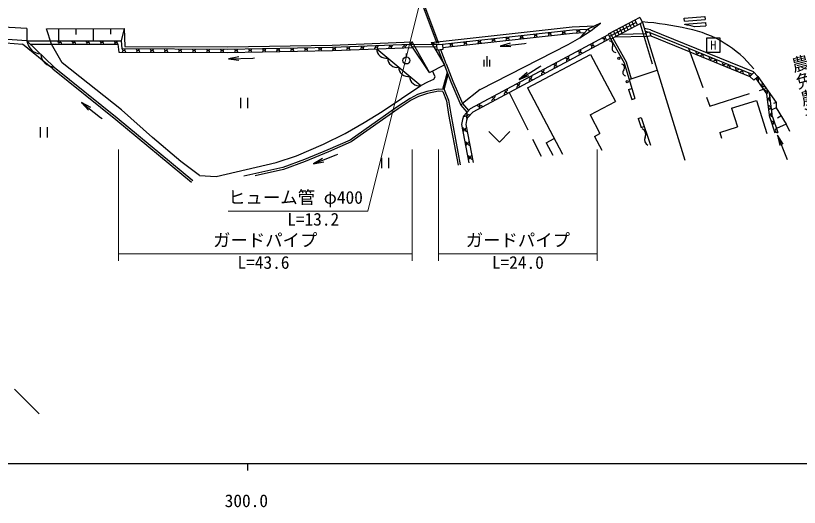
# Model space of a CAD drawing. Units: millimetres, scale not verified. Extents: x 40000 to 680000, y 20000 to 380000.
# Drawn here: x 334646 to 447422, y 198715 to 269451 of the extents above; entities that cross this region are included whole.
import ezdxf
from ezdxf.enums import TextEntityAlignment as Align

# ---------------------------------------------------------------- set-up
doc = ezdxf.new("R2010")
doc.units = ezdxf.units.MM
doc.header["$LTSCALE"] = 1000
doc.linetypes.add('DASHED', pattern=[7.5, 6, -1.5])
for name, color, linetype, lineweight in [('M-BGD', 7, 'Continuous', 25), ('M-BGD-EXST', 7, 'Continuous', 25), ('M-STR-HTXT', 7, 'Continuous', 13), ('M-STR-STRC', 7, 'Continuous', 25), ('M-TTL-BAND', 7, 'Continuous', 25)]:
    doc.layers.add(name, color=color, linetype=linetype, lineweight=lineweight)
doc.layers.add('M-BMK-HTXT', color=7, linetype='Continuous')
doc.styles.add('@ＭＳ ゴシック', font='')
doc.styles.add('ＭＳ ゴシック', font='')
doc.styles.get('@ＭＳ ゴシック').set_extended_font_data('@MS Gothic')
doc.styles.get('ＭＳ ゴシック').set_extended_font_data('MS Gothic')

# ---------------------------------------------------------------- blocks, each defined once
blk = doc.blocks.new('open_arrow')
at = {"color": 0, "linetype": 'Continuous', "lineweight": -2}
blk.add_lwpolyline([(7.5, 1.25), (0, 0), (7.5, -1.25)], dxfattribs=at)

msp = doc.modelspace()

# ---------------------------------------------------------------- linework, layer by layer
at = {"layer": 'M-BGD', "linetype": 'DASHED'}
for p, q in [((390486, 278115), (395325, 265308)), ((390719, 278134), (395562, 265316)), ((424498, 268266), (426592, 261476)), ((420563, 266215), (422479, 262803)), ((420916, 266399), (425454, 266485)), ((421701, 266808), (425349, 266877)), ((425901, 267037), (431461, 264767)), ((426031, 266552), (431649, 264258)), ((336270, 265845), (339640, 265852)), ((336787, 265346), (339799, 265352)), ((391484, 265374), (395255, 265301)), ((391714, 265025), (395285, 264957)), ((431461, 264767), (434542, 256441)), ((422479, 262803), (423207, 260376)), ((396758, 261282), (396067, 258846)), ((396318, 258834), (396871, 260977)), ((422921, 260283), (426972, 261599)), ((405647, 258397), (410277, 249220)), ((434542, 256441), (442752, 259017)), ((398708, 256598), (399595, 255545)), ((398936, 256827), (399813, 255786)), ((410988, 251174), (412158, 251795)), ((410988, 251174), (411938, 249385))]:
    msp.add_line(p, q, dxfattribs=at)
at = {"layer": 'M-BGD'}
for p, q in [((424474, 269192), (419912, 266814)), ((423953, 268449), (420105, 266443)), ((424859, 268454), (420297, 266076)), ((423316, 268588), (423701, 267851)), ((423760, 268820), (424144, 268082)), ((424474, 269192), (424859, 268454)), ((424859, 268454), (430955, 248682)), ((336266, 267588), (324276, 268281)), ((336266, 267588), (336270, 265845)), ((339103, 267554), (350253, 267587)), ((339799, 265352), (339103, 267554)), ((340806, 267559), (340806, 265851)), ((343306, 267566), (343306, 266766)), ((345806, 267574), (345806, 265845)), ((348306, 267581), (348306, 266781)), ((350253, 267587), (349814, 265841)), ((350253, 267587), (350332, 265005)), ((394455, 265597), (414732, 267833)), ((396052, 265370), (414763, 267434)), ((414732, 267833), (417931, 267977)), ((414763, 267434), (416983, 267534)), ((416983, 267534), (415815, 266273)), ((415815, 266273), (417450, 267332)), ((418824, 268395), (416983, 267534)), ((416983, 267534), (417246, 267199)), ((417450, 267332), (418824, 268395)), ((417860, 267790), (417935, 267707)), ((421100, 267433), (421484, 266695)), ((421543, 267664), (421928, 266926)), ((421986, 267895), (422371, 267157)), ((422430, 268126), (422814, 267388)), ((422873, 268357), (423258, 267619)), ((426018, 267422), (425120, 267605)), ((426018, 267422), (440765, 261399)), ((430933, 268166), (430930, 268207)), ((336270, 265845), (325878, 266548)), ((396095, 264872), (414802, 266935)), ((400107, 256111), (419951, 266739)), ((400482, 255631), (420228, 266207)), ((414173, 265304), (415815, 266273)), ((414802, 266935), (416499, 267012)), ((416546, 266867), (416610, 266788)), ((419912, 266814), (420297, 266076)), ((420213, 266970), (420597, 266233)), ((420656, 267202), (421041, 266464)), ((425901, 267037), (425255, 267170)), ((425327, 266959), (425883, 267108)), ((425475, 266404), (425327, 266959)), ((426031, 266552), (425475, 266404)), ((425883, 267108), (426031, 266552)), ((325942, 266074), (335608, 265349)), ((340002, 261826), (335608, 265349)), ((336270, 265845), (340190, 262060)), ((339640, 265852), (349814, 265841)), ((341315, 262663), (339799, 265352)), ((339799, 265352), (349366, 265341)), ((349366, 265341), (349490, 264208)), ((349814, 265841), (349938, 264706)), ((365122, 264951), (380209, 265219)), ((380209, 265219), (391689, 265682)), ((380218, 264920), (391484, 265374)), ((391689, 265682), (391484, 265374)), ((394195, 261277), (391484, 265374)), ((394195, 261277), (391689, 265682)), ((394455, 265597), (396345, 262391)), ((394455, 265597), (395255, 265301)), ((395255, 265301), (396052, 265370)), ((395324, 264504), (395255, 265301)), ((396052, 265370), (396121, 264573)), ((401482, 258820), (414173, 265304)), ((420297, 266076), (422201, 262685)), ((349490, 264208), (365128, 264151)), ((349938, 264706), (365125, 264651)), ((350332, 265005), (365122, 264951)), ((365125, 264651), (380218, 264920)), ((365128, 264151), (380232, 264420)), ((380232, 264420), (391806, 264886)), ((386618, 264677), (392949, 259403)), ((396121, 264573), (395324, 264504)), ((396333, 262422), (395503, 264520)), ((396613, 262530), (395815, 264547)), ((431461, 264767), (440620, 261026)), ((431649, 264258), (440313, 260720)), ((408309, 259046), (417386, 263864)), ((417386, 263864), (420968, 257115)), ((340002, 261826), (349081, 254511)), ((340190, 262060), (349271, 254743)), ((349897, 255888), (341315, 262663)), ((394195, 261277), (396344, 262391)), ((396333, 262422), (397264, 259922)), ((396613, 262530), (397543, 260034)), ((422201, 262685), (423741, 257552)), ((395003, 260631), (394647, 261511)), ((394811, 260323), (395003, 260631)), ((440313, 260720), (440879, 261285)), ((440878, 260153), (440313, 260720)), ((440765, 261399), (441445, 260719)), ((441445, 260719), (440878, 260153)), ((441445, 260719), (444102, 256946)), ((387406, 255669), (392949, 259403)), ((392949, 259403), (393941, 259912)), ((393941, 259912), (394811, 260323)), ((397264, 259922), (398708, 256598)), ((397543, 260034), (398936, 256827)), ((441157, 260432), (442751, 258170)), ((393819, 258544), (392486, 258093)), ((395454, 258876), (393819, 258544)), ((395477, 258574), (393897, 258254)), ((396318, 258834), (395454, 258876)), ((396111, 258543), (395477, 258574)), ((396111, 258543), (396642, 257216)), ((396318, 258834), (396933, 257296)), ((401482, 258820), (398936, 256827)), ((408309, 259046), (413360, 249529)), ((422843, 258843), (423307, 258996)), ((422843, 258843), (423316, 257412)), ((443574, 254910), (443135, 258319)), ((391395, 257547), (389519, 256290)), ((391546, 257287), (389689, 256042)), ((392486, 258093), (391395, 257547)), ((392602, 257816), (391546, 257287)), ((393897, 258254), (392602, 257816)), ((396642, 257216), (396958, 255230)), ((396933, 257296), (397253, 255281)), ((423316, 257412), (423741, 257552)), ((437679, 256138), (441276, 257248)), ((441276, 257248), (442744, 252490)), ((443182, 254822), (442751, 258170)), ((389519, 256290), (382785, 251563)), ((389689, 256042), (382933, 251300)), ((398936, 256827), (398708, 256598)), ((400107, 256111), (399111, 255010)), ((417314, 255176), (420968, 257115)), ((437679, 256138), (438513, 253437)), ((444068, 256215), (443448, 255893)), ((444102, 256946), (443727, 256792)), ((444102, 256946), (444068, 256215)), ((444068, 256215), (445512, 253839)), ((354326, 251907), (349897, 255888)), ((384806, 254087), (387406, 255669)), ((396958, 255230), (398303, 247944)), ((397253, 255281), (398598, 247998)), ((399111, 255010), (398948, 254502)), ((400482, 255631), (399643, 254704)), ((417314, 255176), (418736, 252497)), ((443574, 254910), (444308, 252648)), ((444290, 254777), (444774, 255054)), ((349081, 254511), (359944, 245500)), ((349271, 254743), (360136, 245731)), ((382084, 252494), (384806, 254087)), ((398948, 254502), (398820, 253798)), ((398820, 253798), (399873, 248279)), ((399532, 254356), (399431, 253801)), ((399431, 253801), (400474, 248329)), ((399643, 254704), (399532, 254356)), ((424218, 254680), (424653, 254824)), ((424218, 254680), (424657, 253353)), ((424653, 254824), (425982, 250803)), ((443182, 254822), (443901, 252607)), ((445512, 253839), (444125, 253210)), ((445512, 253839), (446013, 252819)), ((424657, 253353), (425092, 253497)), ((435964, 252650), (438513, 253437)), ((435964, 252650), (436216, 251833)), ((358434, 248484), (354326, 251907)), ((378947, 250968), (382084, 252494)), ((382785, 251563), (379559, 250131)), ((417938, 252074), (418736, 252497)), ((417938, 252074), (418986, 250099)), ((375059, 249274), (378947, 250968)), ((382933, 251300), (379678, 249855)), ((372136, 248307), (375059, 249274)), ((379559, 250131), (376221, 248747)), ((379678, 249855), (376329, 248468)), ((361104, 246447), (358434, 248484)), ((363479, 246317), (372136, 248307)), ((376221, 248747), (373093, 247616)), ((376329, 248468), (373178, 247327)), ((373093, 247616), (367480, 246358)), ((373178, 247327), (369125, 246419)), ((361104, 246447), (363479, 246317))]:
    msp.add_line(p, q, dxfattribs=at)
for points in [[(404365, 265074), (407859, 265470), (408104, 265513)], [(365258, 263257), (368773, 263347), (369021, 263368)], [(407084, 260280), (410083, 262115), (410287, 262257)], [(344123, 256976), (346873, 254785), (347077, 254642)], [(444302, 252273), (445589, 249000), (445693, 248775)], [(377506, 248120), (380778, 249407), (381004, 249511)]]:
    msp.add_lwpolyline(points, dxfattribs=at)
for centre in [(421448, 263319), (422636, 259957)]:
    msp.add_circle(centre, 150, dxfattribs=at)
for centre, radius, start, end in [((421403, 223217), 45466, 77.30547, 85.70747), ((413498, 267299), 254, 187.2884, 5.29755), ((415594, 267501), 279, 188.61142, 356.55808), ((428111, 251539), 16365, 38.84139, 78.42657), ((403384, 266183), 254, 187.2884, 5.29755), ((405407, 266406), 254, 187.2884, 5.29755), ((405449, 265899), 254, 7.27495, 185.31099), ((407430, 266630), 254, 187.2884, 5.29755), ((407471, 266122), 254, 7.27495, 185.31099), ((409453, 266853), 254, 187.2884, 5.29755), ((409494, 266345), 254, 7.27495, 185.31099), ((411476, 267076), 254, 187.2884, 5.29755), ((411516, 266568), 254, 7.27495, 185.31099), ((413538, 266791), 254, 7.27495, 185.31099), ((415652, 266938), 285, 9.71362, 175.45588), ((419290, 266385), 250, 208.20146, 28.1441), ((338366, 266054), 2106, 185.69006, 266.30896), ((340912, 265855), 254, 180.92066, 358.9536), ((341057, 265349), 252, 0.33943, 179.53483), ((342947, 265853), 254, 180.92066, 358.9536), ((343072, 265347), 252, 0.33943, 179.53483), ((344981, 265851), 254, 180.92066, 358.9536), ((345086, 265344), 252, 0.33943, 179.53483), ((347016, 265848), 254, 180.92066, 358.9536), ((347100, 265342), 252, 0.33943, 179.53483), ((349051, 265846), 254, 180.92066, 358.9536), ((349114, 265340), 252, 0.33943, 179.53483), ((384570, 265101), 256, 183.72469, 0.89433), ((386619, 265184), 256, 183.72469, 0.89433), ((388667, 265267), 256, 183.72469, 0.89433), ((390548, 264834), 252, 2.72359, 181.89543), ((390715, 265349), 256, 183.72469, 0.89433), ((397316, 265514), 254, 187.2884, 5.29755), ((397360, 265007), 254, 7.27495, 185.31099), ((399339, 265737), 254, 187.2884, 5.29755), ((399382, 265230), 254, 7.27495, 185.31099), ((401362, 265960), 254, 187.2884, 5.29755), ((401404, 265453), 254, 7.27495, 185.31099), ((403427, 265676), 254, 7.27495, 185.31099), ((417526, 265440), 250, 208.20146, 28.1441), ((417762, 264881), 255, 29.2063, 207.13926), ((419557, 265842), 255, 29.2063, 207.13926), ((420027, 265248), 576, 333.01938, 84.09591), ((340325, 264161), 2106, 185.69006, 266.30896), ((350192, 264709), 253, 180.49692, 359.08275), ((350247, 264203), 252, 0.2977, 179.28197), ((352216, 264701), 253, 180.49692, 359.08275), ((352265, 264196), 252, 0.2977, 179.28197), ((354241, 264694), 253, 180.49692, 359.08275), ((354282, 264188), 252, 0.2977, 179.28197), ((356266, 264686), 253, 180.49692, 359.08275), ((356300, 264181), 252, 0.2977, 179.28197), ((358291, 264679), 253, 180.49692, 359.08275), ((358318, 264173), 252, 0.2977, 179.28197), ((360316, 264671), 253, 180.49692, 359.08275), ((360336, 264166), 252, 0.2977, 179.28197), ((362340, 264664), 253, 180.49692, 359.08275), ((362354, 264159), 252, 0.2977, 179.28197), ((364365, 264657), 253, 180.49692, 359.08275), ((364371, 264151), 252, 0.2977, 179.28197), ((366382, 264675), 252, 181.38384, 0.65668), ((366387, 264171), 252, 1.42556, 180.61497), ((368395, 264711), 252, 181.38384, 0.65668), ((368401, 264207), 252, 1.42556, 180.61497), ((370407, 264746), 252, 181.38384, 0.65668), ((370415, 264243), 252, 1.42556, 180.61497), ((372420, 264782), 252, 181.38384, 0.65668), ((372428, 264279), 252, 1.42556, 180.61497), ((374432, 264818), 252, 181.38384, 0.65668), ((374442, 264315), 252, 1.42556, 180.61497), ((376444, 264854), 252, 181.38384, 0.65668), ((376456, 264351), 252, 1.42556, 180.61497), ((378457, 264890), 252, 181.38384, 0.65668), ((378470, 264387), 252, 1.42556, 180.61497), ((380473, 264936), 256, 183.72469, 0.89433), ((380484, 264428), 252, 2.72359, 181.89543), ((382497, 264509), 252, 2.72359, 181.89543), ((382522, 265019), 256, 183.72469, 0.89433), ((384510, 264590), 252, 2.72359, 181.89543), ((386523, 264672), 252, 2.72359, 181.89543), ((387928, 264641), 1311, 178.41832, 281.99075), ((388535, 264753), 252, 2.72359, 181.89543), ((415762, 264495), 250, 208.20146, 28.1441), ((415967, 263919), 255, 29.2063, 207.13926), ((421053, 264726), 576, 153.01938, 264.09591), ((432789, 264232), 256, 159.24271, 336.33015), ((389511, 263323), 1311, 178.41832, 281.99075), ((413998, 263551), 250, 208.20146, 28.1441), ((414172, 262958), 255, 29.2063, 207.13926), ((433407, 263532), 257, 339.39598, 156.17688), ((434688, 263456), 256, 159.24271, 336.33015), ((435312, 262754), 257, 339.39598, 156.17688), ((436587, 262680), 256, 159.24271, 336.33015), ((391094, 262004), 1311, 178.41832, 281.99075), ((410470, 261661), 250, 208.20146, 28.1441), ((412234, 262606), 250, 208.20146, 28.1441), ((412377, 261996), 255, 29.2063, 207.13926), ((421775, 261991), 510, 316.83998, 75.5475), ((422519, 261293), 510, 136.83998, 255.5475), ((437216, 261977), 257, 339.39598, 156.17688), ((438486, 261905), 256, 159.24271, 336.33015), ((392677, 260685), 1311, 178.41832, 281.99075), ((408706, 260716), 250, 208.20146, 28.1441), ((410582, 261035), 255, 29.2063, 207.13926), ((439120, 261199), 257, 339.39598, 156.17688), ((440385, 261129), 256, 159.24271, 336.33015), ((406942, 259772), 250, 208.20146, 28.1441), ((408787, 260074), 255, 29.2063, 207.13926), ((441294, 260190), 278, 310.96548, 119.36523), ((442328, 259546), 297, 134.31392, 296.01679), ((405196, 258151), 255, 29.2063, 207.13926), ((405178, 258827), 250, 208.20146, 28.1441), ((406991, 259112), 255, 29.2063, 207.13926), ((442568, 258380), 278, 310.96548, 119.36523), ((403401, 257189), 255, 29.2063, 207.13926), ((403414, 257882), 250, 208.20146, 28.1441), ((443284, 257472), 289, 105.12831, 269.56151), ((401209, 256701), 250, 208.20146, 28.1441), ((401606, 256228), 255, 29.2063, 207.13926), ((442970, 256213), 283, 284.09613, 90.59369), ((399249, 255386), 400, 249.91426, 25.81), ((399881, 254819), 349, 64.39213, 211.33213), ((443577, 255199), 289, 105.12831, 269.56151), ((443410, 253977), 294, 296.64878, 99.2894), ((398959, 253045), 255, 282.01674, 99.57276), ((399576, 253056), 253, 101.52179, 280.06771), ((424404, 252366), 912, 335.5232, 62.43867), ((444265, 252946), 302, 117.8372, 278.10098), ((426065, 251610), 912, 155.5232, 242.43867), ((399341, 251038), 255, 282.01674, 99.57276), ((399956, 251066), 253, 101.52179, 280.06771), ((399724, 249031), 255, 282.01674, 99.57276), ((400335, 249076), 253, 101.52179, 280.06771)]:
    msp.add_arc(centre, radius, start, end, dxfattribs=at)
at = {"layer": 'M-BGD-EXST'}
for p, q in [((390884, 263506), (390884, 264006)), ((402041, 263080), (402041, 262130)), ((402441, 263630), (402441, 262130)), ((402841, 263080), (402841, 262130)), ((366992, 257623), (366992, 256123)), ((367992, 257623), (367992, 256123)), ((338163, 253414), (338163, 251914)), ((339163, 253414), (339163, 251914)), ((402763, 252764), (404263, 251264)), ((404263, 251264), (405763, 252764)), ((387311, 249018), (387311, 247518)), ((388311, 249018), (388311, 247518))]:
    msp.add_line(p, q, dxfattribs=at)
msp.add_lwpolyline([(434041, 264204), (436041, 264204), (436041, 266204), (434041, 266204)], close=True, dxfattribs=at)
msp.add_circle((390884, 263006), 500, dxfattribs=at)
at = {"layer": 'M-STR-HTXT'}
for p, q in [((385335, 241343), (392906, 271711)), ((349427, 250189), (349427, 234189)), ((391689, 250189), (391689, 234189)), ((395504, 250189), (395504, 234189)), ((418325, 250189), (418325, 234189)), ((365223, 241343), (385335, 241343)), ((349427, 235189), (391689, 235189)), ((395504, 235189), (418325, 235189)), ((334496, 215720), (338032, 212184))]:
    msp.add_line(p, q, dxfattribs=at)
at = {"layer": 'M-STR-STRC'}
for p, q in [((430857, 269104), (433847, 269349)), ((430893, 268656), (430857, 269104)), ((430893, 268656), (433883, 268900)), ((430930, 268207), (433920, 268452)), ((433847, 269349), (433883, 268900)), ((433920, 268452), (433957, 268003)), ((432323, 267870), (433957, 268003))]:
    msp.add_line(p, q, dxfattribs=at)
msp.add_arc((428111, 251539), 16865, 75.53667, 80.3651, dxfattribs=at)
at = {"layer": 'M-TTL-BAND'}
for p, q in [((40000, 205000), (579000, 205000)), ((368000, 205000), (368000, 204000))]:
    msp.add_line(p, q, dxfattribs=at)

# ---------------------------------------------------------------- block references
at = {"layer": 'M-BGD', "xscale": 200, "yscale": 200}
for p, rotation in [((404365, 265074), 6.5), ((365258, 263257), 1.5), ((407084, 260280), 31.5), ((344123, 256976), 321.5), ((444302, 252273), 291.5), ((377506, 248120), 21.5)]:
    msp.add_blockref('open_arrow', p, dxfattribs=dict(at, rotation=rotation))

# ---------------------------------------------------------------- texts
at = {"layer": 'M-BGD-EXST', "style": 'ＭＳ ゴシック'}
msp.add_text('H', height=1320, dxfattribs=at).set_placement((435041, 265204), align=Align.MIDDLE_CENTER)
at = {"layer": 'M-BMK-HTXT', "style": '@ＭＳ ゴシック'}
msp.add_text('農免農道', height=1833, rotation=284.47, dxfattribs=at).set_placement((449731, 254101), align=Align.MIDDLE_RIGHT)
at = {"layer": 'M-STR-HTXT', "style": 'ＭＳ ゴシック'}
for s, p in [('ヒューム管 φ400', (374920, 241843)), ('L=13.2', (377460, 238694)), ('ガードパイプ', (370558, 235689)), ('ガードパイプ', (406914, 235689)), ('L=43.6', (370309, 232481)), ('L=24.0', (406914, 232481))]:
    msp.add_text(s, height=1833, dxfattribs=at).set_placement(p, align=Align.BOTTOM_CENTER)
at = {"layer": 'M-TTL-BAND', "style": 'ＭＳ ゴシック'}
msp.add_text('300.0', height=1833, dxfattribs=at).set_placement((367844, 198195), align=Align.BOTTOM_CENTER)

doc.saveas('drawing.dxf')
